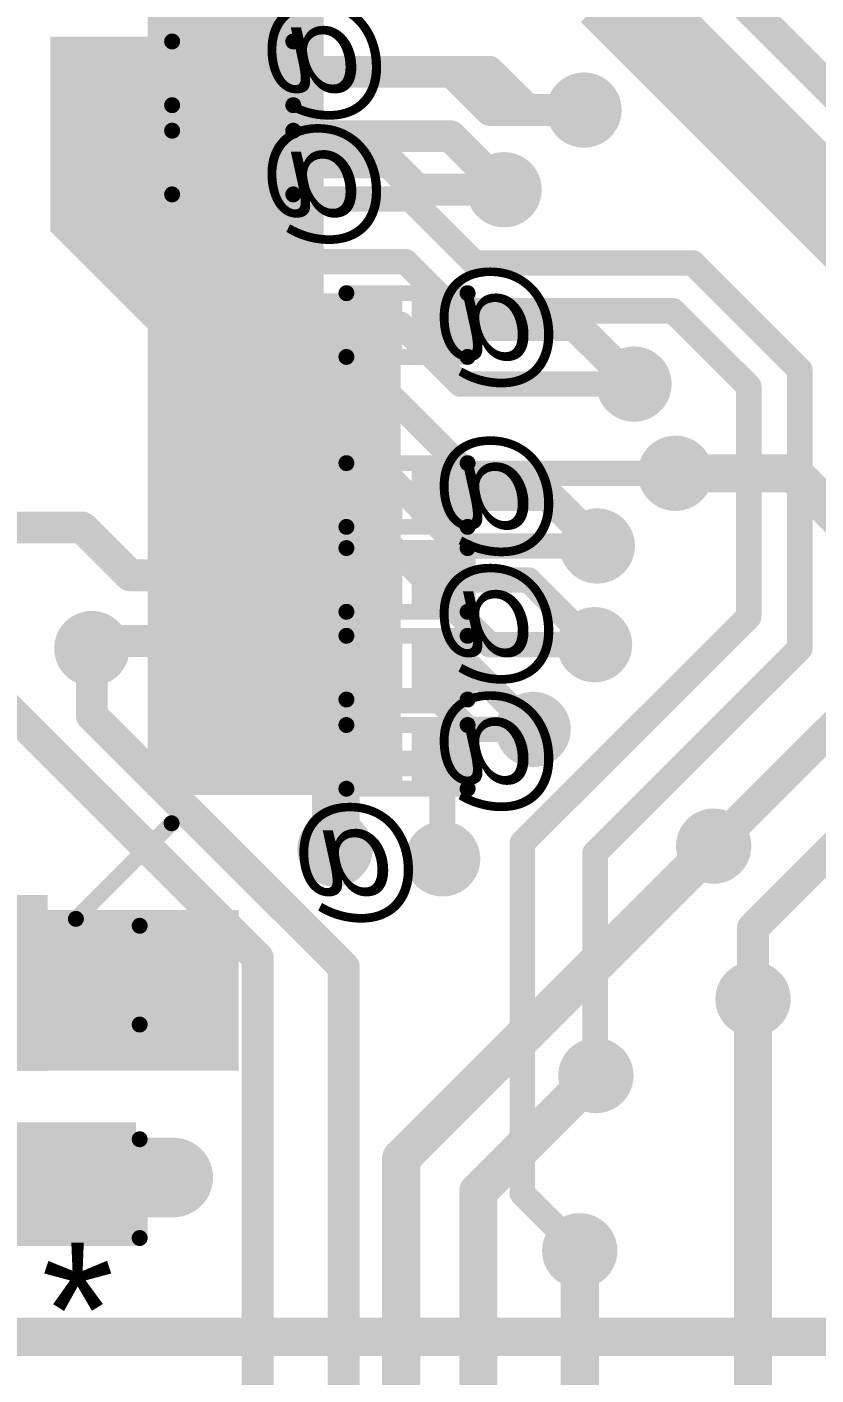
# Model space of a CAD drawing. Header units: millimetres. Extents: x -1.41 to 1.31, y -0.13 to 2.68.
# Drawn here: x 0.2457 to 0.4931, y 0.708 to 1.1311 of the extents above; entities that cross this region are included whole.
import ezdxf

# ---------------------------------------------------------------- set-up
doc = ezdxf.new("R2010")
doc.units = ezdxf.units.MM
doc.header["$MEASUREMENT"] = 0
for name, color, linetype in [('BottomLayer', 5, 'Continuous'), ('BottomOverlay', 54, 'Continuous'), ('BottomPaste', 16, 'Continuous'), ('BottomSolder', 6, 'Continuous'), ('Mechanical2', 216, 'Continuous'), ('TopLayer', 1, 'Continuous'), ('TopOverlay', 2, 'Continuous'), ('TopPaste', 8, 'Continuous'), ('TopSolder', 216, 'Continuous'), ('ViaHoleLayer', 16, 'Continuous')]:
    doc.layers.add(name, color=color, linetype=linetype)
doc.styles.add('Arial', font='', dxfattribs={"height": 0.2})
doc.styles.get('Arial').set_extended_font_data('Arial')

# ---------------------------------------------------------------- blocks, each defined once
blk = doc.blocks.new('LQFP_100_6')
at = {"layer": 'TopLayer'}
for points in [[(0.2815, 0.00591), (0.32874, 0.00591), (0.32874, -0.00591), (0.2815, -0.00591)], [(0.2815, -0.01378), (0.32874, -0.01378), (0.32874, -0.02559), (0.2815, -0.02559)], [(0.2815, -0.03346), (0.32874, -0.03346), (0.32874, -0.04528), (0.2815, -0.04528)], [(0.2815, -0.05315), (0.32874, -0.05315), (0.32874, -0.06496), (0.2815, -0.06496)], [(0.2815, -0.07283), (0.32874, -0.07283), (0.32874, -0.08465), (0.2815, -0.08465)], [(0.2815, -0.09252), (0.32874, -0.09252), (0.32874, -0.10433), (0.2815, -0.10433)], [(0.2815, -0.1122), (0.32874, -0.1122), (0.32874, -0.12402), (0.2815, -0.12402)], [(0.2815, -0.13189), (0.32874, -0.13189), (0.32874, -0.1437), (0.2815, -0.1437)], [(0.2815, -0.15157), (0.32874, -0.15157), (0.32874, -0.16339), (0.2815, -0.16339)], [(0.2815, -0.17126), (0.32874, -0.17126), (0.32874, -0.18307), (0.2815, -0.18307)], [(0.2815, -0.19094), (0.32874, -0.19094), (0.32874, -0.20276), (0.2815, -0.20276)], [(0.2815, -0.21063), (0.32874, -0.21063), (0.32874, -0.22244), (0.2815, -0.22244)], [(0.2815, -0.23031), (0.32874, -0.23031), (0.32874, -0.24213), (0.2815, -0.24213)], [(0.24213, -0.2815), (0.24213, -0.32874), (0.23031, -0.32874), (0.23031, -0.2815)]]:
    blk.add_hatch(color=1, dxfattribs=at).paths.add_polyline_path(points)
at = {"layer": 'TopPaste'}
for points in [[(0.2815, 0.00591), (0.32874, 0.00591), (0.32874, -0.00591), (0.2815, -0.00591)], [(0.2815, -0.01378), (0.32874, -0.01378), (0.32874, -0.02559), (0.2815, -0.02559)], [(0.2815, -0.03346), (0.32874, -0.03346), (0.32874, -0.04528), (0.2815, -0.04528)], [(0.2815, -0.05315), (0.32874, -0.05315), (0.32874, -0.06496), (0.2815, -0.06496)], [(0.2815, -0.07283), (0.32874, -0.07283), (0.32874, -0.08465), (0.2815, -0.08465)], [(0.2815, -0.09252), (0.32874, -0.09252), (0.32874, -0.10433), (0.2815, -0.10433)], [(0.2815, -0.1122), (0.32874, -0.1122), (0.32874, -0.12402), (0.2815, -0.12402)], [(0.2815, -0.13189), (0.32874, -0.13189), (0.32874, -0.1437), (0.2815, -0.1437)], [(0.2815, -0.15157), (0.32874, -0.15157), (0.32874, -0.16339), (0.2815, -0.16339)], [(0.2815, -0.17126), (0.32874, -0.17126), (0.32874, -0.18307), (0.2815, -0.18307)], [(0.2815, -0.19094), (0.32874, -0.19094), (0.32874, -0.20276), (0.2815, -0.20276)], [(0.2815, -0.21063), (0.32874, -0.21063), (0.32874, -0.22244), (0.2815, -0.22244)], [(0.2815, -0.23031), (0.32874, -0.23031), (0.32874, -0.24213), (0.2815, -0.24213)], [(0.24213, -0.2815), (0.24213, -0.32874), (0.23031, -0.32874), (0.23031, -0.2815)]]:
    blk.add_hatch(color=8, dxfattribs=at).paths.add_polyline_path(points)
at = {"layer": 'TopSolder'}
for points in [[(0.2775, 0.00991), (0.33274, 0.00991), (0.33274, -0.00991), (0.2775, -0.00991)], [(0.2775, -0.00978), (0.33274, -0.00978), (0.33274, -0.02959), (0.2775, -0.02959)], [(0.2775, -0.02946), (0.33274, -0.02946), (0.33274, -0.04928), (0.2775, -0.04928)], [(0.2775, -0.04915), (0.33274, -0.04915), (0.33274, -0.06896), (0.2775, -0.06896)], [(0.2775, -0.06883), (0.33274, -0.06883), (0.33274, -0.08865), (0.2775, -0.08865)], [(0.2775, -0.08852), (0.33274, -0.08852), (0.33274, -0.10833), (0.2775, -0.10833)], [(0.2775, -0.1082), (0.33274, -0.1082), (0.33274, -0.12802), (0.2775, -0.12802)], [(0.2775, -0.12789), (0.33274, -0.12789), (0.33274, -0.1477), (0.2775, -0.1477)], [(0.2775, -0.14757), (0.33274, -0.14757), (0.33274, -0.16739), (0.2775, -0.16739)], [(0.2775, -0.16726), (0.33274, -0.16726), (0.33274, -0.18707), (0.2775, -0.18707)], [(0.2775, -0.18694), (0.33274, -0.18694), (0.33274, -0.20676), (0.2775, -0.20676)], [(0.2775, -0.20663), (0.33274, -0.20663), (0.33274, -0.22644), (0.2775, -0.22644)], [(0.2775, -0.22631), (0.33274, -0.22631), (0.33274, -0.24613), (0.2775, -0.24613)], [(0.24613, -0.2775), (0.24613, -0.33274), (0.22631, -0.33274), (0.22631, -0.2775)]]:
    blk.add_hatch(color=216, dxfattribs=at).paths.add_polyline_path(points)
at = {"layer": 'TopOverlay', "const_width": 0.005}
blk.add_lwpolyline([(0.255, -0.285), (0.285, -0.255)], dxfattribs=at)
at = {"layer": 'TopOverlay', "const_width": 0.0025}
for points in [[(0.28375, -0.255, 1), (0.28625, -0.255, 1)], [(0.25375, -0.285, 1), (0.25625, -0.285, 1)]]:
    blk.add_lwpolyline(points, format="xyb", close=True, dxfattribs=at)
blk = doc.blocks.new('R___0201_B_10')
at = {"layer": 'BottomLayer'}
for points in [[(-0.01614, 0.00728), (-0.00551, 0.00728), (-0.00551, -0.00728), (-0.01614, -0.00728)], [(0.00551, 0.00728), (0.01614, 0.00728), (0.01614, -0.00728), (0.00551, -0.00728)]]:
    blk.add_hatch(color=5, dxfattribs=at).paths.add_polyline_path(points)
at = {"layer": 'BottomPaste'}
for points in [[(-0.01614, 0.00728), (-0.00551, 0.00728), (-0.00551, -0.00728), (-0.01614, -0.00728)], [(0.00551, 0.00728), (0.01614, 0.00728), (0.01614, -0.00728), (0.00551, -0.00728)]]:
    blk.add_hatch(color=16, dxfattribs=at).paths.add_polyline_path(points)
at = {"layer": 'BottomSolder'}
for points in [[(-0.02014, 0.01128), (-0.00151, 0.01128), (-0.00151, -0.01128), (-0.02014, -0.01128)], [(0.00151, 0.01128), (0.02014, 0.01128), (0.02014, -0.01128), (0.00151, -0.01128)]]:
    blk.add_hatch(color=6, dxfattribs=at).paths.add_polyline_path(points)
at = {"layer": 'BottomOverlay', "const_width": 0.005}
for points in [[(0.019, 0.01), (-0.019, 0.01)], [(-0.019, 0.01), (-0.019, -0.01)], [(0.019, 0.01), (0.019, -0.01)], [(0.019, -0.01), (-0.019, -0.01)]]:
    blk.add_lwpolyline(points, dxfattribs=at)
at = {"layer": 'BottomOverlay', "const_width": 0.0025}
for points in [[(-0.02025, 0.01, 1), (-0.01775, 0.01, 1)], [(-0.02025, 0.01, 1), (-0.01775, 0.01, 1)], [(0.01775, 0.01, 1), (0.02025, 0.01, 1)], [(0.01775, 0.01, 1), (0.02025, 0.01, 1)], [(-0.02025, -0.01, 1), (-0.01775, -0.01, 1)], [(-0.02025, -0.01, 1), (-0.01775, -0.01, 1)], [(0.01775, -0.01, 1), (0.02025, -0.01, 1)], [(0.01775, -0.01, 1), (0.02025, -0.01, 1)]]:
    blk.add_lwpolyline(points, format="xyb", close=True, dxfattribs=at)
blk = doc.blocks.new('R___0201_B_18')
at = {"layer": 'BottomLayer'}
for points in [[(-0.01614, 0.00728), (-0.00551, 0.00728), (-0.00551, -0.00728), (-0.01614, -0.00728)], [(0.00551, 0.00728), (0.01614, 0.00728), (0.01614, -0.00728), (0.00551, -0.00728)]]:
    blk.add_hatch(color=5, dxfattribs=at).paths.add_polyline_path(points)
at = {"layer": 'BottomPaste'}
for points in [[(-0.01614, 0.00728), (-0.00551, 0.00728), (-0.00551, -0.00728), (-0.01614, -0.00728)], [(0.00551, 0.00728), (0.01614, 0.00728), (0.01614, -0.00728), (0.00551, -0.00728)]]:
    blk.add_hatch(color=16, dxfattribs=at).paths.add_polyline_path(points)
at = {"layer": 'BottomSolder'}
for points in [[(-0.02014, 0.01128), (-0.00151, 0.01128), (-0.00151, -0.01128), (-0.02014, -0.01128)], [(0.00151, 0.01128), (0.02014, 0.01128), (0.02014, -0.01128), (0.00151, -0.01128)]]:
    blk.add_hatch(color=6, dxfattribs=at).paths.add_polyline_path(points)
at = {"layer": 'BottomOverlay', "const_width": 0.005}
for points in [[(0.019, 0.01), (-0.019, 0.01)], [(-0.019, 0.01), (-0.019, -0.01)], [(0.019, 0.01), (0.019, -0.01)], [(0.019, -0.01), (-0.019, -0.01)]]:
    blk.add_lwpolyline(points, dxfattribs=at)
at = {"layer": 'BottomOverlay', "const_width": 0.0025}
for points in [[(-0.02025, 0.01, 1), (-0.01775, 0.01, 1)], [(-0.02025, 0.01, 1), (-0.01775, 0.01, 1)], [(0.01775, 0.01, 1), (0.02025, 0.01, 1)], [(0.01775, 0.01, 1), (0.02025, 0.01, 1)], [(-0.02025, -0.01, 1), (-0.01775, -0.01, 1)], [(-0.02025, -0.01, 1), (-0.01775, -0.01, 1)], [(0.01775, -0.01, 1), (0.02025, -0.01, 1)], [(0.01775, -0.01, 1), (0.02025, -0.01, 1)]]:
    blk.add_lwpolyline(points, format="xyb", close=True, dxfattribs=at)
blk = doc.blocks.new('R___0201_B_20')
at = {"layer": 'BottomLayer'}
for points in [[(-0.01614, 0.00728), (-0.00551, 0.00728), (-0.00551, -0.00728), (-0.01614, -0.00728)], [(0.00551, 0.00728), (0.01614, 0.00728), (0.01614, -0.00728), (0.00551, -0.00728)]]:
    blk.add_hatch(color=5, dxfattribs=at).paths.add_polyline_path(points)
at = {"layer": 'BottomPaste'}
for points in [[(-0.01614, 0.00728), (-0.00551, 0.00728), (-0.00551, -0.00728), (-0.01614, -0.00728)], [(0.00551, 0.00728), (0.01614, 0.00728), (0.01614, -0.00728), (0.00551, -0.00728)]]:
    blk.add_hatch(color=16, dxfattribs=at).paths.add_polyline_path(points)
at = {"layer": 'BottomSolder'}
for points in [[(-0.02014, 0.01128), (-0.00151, 0.01128), (-0.00151, -0.01128), (-0.02014, -0.01128)], [(0.00151, 0.01128), (0.02014, 0.01128), (0.02014, -0.01128), (0.00151, -0.01128)]]:
    blk.add_hatch(color=6, dxfattribs=at).paths.add_polyline_path(points)
at = {"layer": 'BottomOverlay', "const_width": 0.005}
for points in [[(0.019, 0.01), (-0.019, 0.01)], [(-0.019, 0.01), (-0.019, -0.01)], [(0.019, 0.01), (0.019, -0.01)], [(0.019, -0.01), (-0.019, -0.01)]]:
    blk.add_lwpolyline(points, dxfattribs=at)
at = {"layer": 'BottomOverlay', "const_width": 0.0025}
for points in [[(-0.02025, 0.01, 1), (-0.01775, 0.01, 1)], [(-0.02025, 0.01, 1), (-0.01775, 0.01, 1)], [(0.01775, 0.01, 1), (0.02025, 0.01, 1)], [(0.01775, 0.01, 1), (0.02025, 0.01, 1)], [(-0.02025, -0.01, 1), (-0.01775, -0.01, 1)], [(-0.02025, -0.01, 1), (-0.01775, -0.01, 1)], [(0.01775, -0.01, 1), (0.02025, -0.01, 1)], [(0.01775, -0.01, 1), (0.02025, -0.01, 1)]]:
    blk.add_lwpolyline(points, format="xyb", close=True, dxfattribs=at)
blk = doc.blocks.new('R___0201_B_24')
at = {"layer": 'BottomLayer'}
for points in [[(-0.01614, 0.00728), (-0.00551, 0.00728), (-0.00551, -0.00728), (-0.01614, -0.00728)], [(0.00551, 0.00728), (0.01614, 0.00728), (0.01614, -0.00728), (0.00551, -0.00728)]]:
    blk.add_hatch(color=5, dxfattribs=at).paths.add_polyline_path(points)
at = {"layer": 'BottomPaste'}
for points in [[(-0.01614, 0.00728), (-0.00551, 0.00728), (-0.00551, -0.00728), (-0.01614, -0.00728)], [(0.00551, 0.00728), (0.01614, 0.00728), (0.01614, -0.00728), (0.00551, -0.00728)]]:
    blk.add_hatch(color=16, dxfattribs=at).paths.add_polyline_path(points)
at = {"layer": 'BottomSolder'}
for points in [[(-0.02014, 0.01128), (-0.00151, 0.01128), (-0.00151, -0.01128), (-0.02014, -0.01128)], [(0.00151, 0.01128), (0.02014, 0.01128), (0.02014, -0.01128), (0.00151, -0.01128)]]:
    blk.add_hatch(color=6, dxfattribs=at).paths.add_polyline_path(points)
at = {"layer": 'BottomOverlay', "const_width": 0.005}
for points in [[(0.019, 0.01), (-0.019, 0.01)], [(-0.019, 0.01), (-0.019, -0.01)], [(0.019, 0.01), (0.019, -0.01)], [(0.019, -0.01), (-0.019, -0.01)]]:
    blk.add_lwpolyline(points, dxfattribs=at)
at = {"layer": 'BottomOverlay', "const_width": 0.0025}
for points in [[(-0.02025, 0.01, 1), (-0.01775, 0.01, 1)], [(-0.02025, 0.01, 1), (-0.01775, 0.01, 1)], [(0.01775, 0.01, 1), (0.02025, 0.01, 1)], [(0.01775, 0.01, 1), (0.02025, 0.01, 1)], [(-0.02025, -0.01, 1), (-0.01775, -0.01, 1)], [(-0.02025, -0.01, 1), (-0.01775, -0.01, 1)], [(0.01775, -0.01, 1), (0.02025, -0.01, 1)], [(0.01775, -0.01, 1), (0.02025, -0.01, 1)]]:
    blk.add_lwpolyline(points, format="xyb", close=True, dxfattribs=at)
blk = doc.blocks.new('R___0201_B_27')
at = {"layer": 'BottomLayer'}
for points in [[(-0.01614, 0.00728), (-0.00551, 0.00728), (-0.00551, -0.00728), (-0.01614, -0.00728)], [(0.00551, 0.00728), (0.01614, 0.00728), (0.01614, -0.00728), (0.00551, -0.00728)]]:
    blk.add_hatch(color=5, dxfattribs=at).paths.add_polyline_path(points)
at = {"layer": 'BottomPaste'}
for points in [[(-0.01614, 0.00728), (-0.00551, 0.00728), (-0.00551, -0.00728), (-0.01614, -0.00728)], [(0.00551, 0.00728), (0.01614, 0.00728), (0.01614, -0.00728), (0.00551, -0.00728)]]:
    blk.add_hatch(color=16, dxfattribs=at).paths.add_polyline_path(points)
at = {"layer": 'BottomSolder'}
for points in [[(-0.02014, 0.01128), (-0.00151, 0.01128), (-0.00151, -0.01128), (-0.02014, -0.01128)], [(0.00151, 0.01128), (0.02014, 0.01128), (0.02014, -0.01128), (0.00151, -0.01128)]]:
    blk.add_hatch(color=6, dxfattribs=at).paths.add_polyline_path(points)
at = {"layer": 'BottomOverlay', "const_width": 0.005}
for points in [[(0.019, 0.01), (-0.019, 0.01)], [(-0.019, 0.01), (-0.019, -0.01)], [(0.019, 0.01), (0.019, -0.01)], [(0.019, -0.01), (-0.019, -0.01)]]:
    blk.add_lwpolyline(points, dxfattribs=at)
at = {"layer": 'BottomOverlay', "const_width": 0.0025}
for points in [[(-0.02025, 0.01, 1), (-0.01775, 0.01, 1)], [(-0.02025, 0.01, 1), (-0.01775, 0.01, 1)], [(0.01775, 0.01, 1), (0.02025, 0.01, 1)], [(0.01775, 0.01, 1), (0.02025, 0.01, 1)], [(-0.02025, -0.01, 1), (-0.01775, -0.01, 1)], [(-0.02025, -0.01, 1), (-0.01775, -0.01, 1)], [(0.01775, -0.01, 1), (0.02025, -0.01, 1)], [(0.01775, -0.01, 1), (0.02025, -0.01, 1)]]:
    blk.add_lwpolyline(points, format="xyb", close=True, dxfattribs=at)
blk = doc.blocks.new('R___0201_B_29')
at = {"layer": 'BottomLayer'}
for points in [[(-0.01614, 0.00728), (-0.00551, 0.00728), (-0.00551, -0.00728), (-0.01614, -0.00728)], [(0.00551, 0.00728), (0.01614, 0.00728), (0.01614, -0.00728), (0.00551, -0.00728)]]:
    blk.add_hatch(color=5, dxfattribs=at).paths.add_polyline_path(points)
at = {"layer": 'BottomPaste'}
for points in [[(-0.01614, 0.00728), (-0.00551, 0.00728), (-0.00551, -0.00728), (-0.01614, -0.00728)], [(0.00551, 0.00728), (0.01614, 0.00728), (0.01614, -0.00728), (0.00551, -0.00728)]]:
    blk.add_hatch(color=16, dxfattribs=at).paths.add_polyline_path(points)
at = {"layer": 'BottomSolder'}
for points in [[(-0.02014, 0.01128), (-0.00151, 0.01128), (-0.00151, -0.01128), (-0.02014, -0.01128)], [(0.00151, 0.01128), (0.02014, 0.01128), (0.02014, -0.01128), (0.00151, -0.01128)]]:
    blk.add_hatch(color=6, dxfattribs=at).paths.add_polyline_path(points)
at = {"layer": 'BottomOverlay', "const_width": 0.005}
for points in [[(0.019, 0.01), (-0.019, 0.01)], [(-0.019, 0.01), (-0.019, -0.01)], [(0.019, 0.01), (0.019, -0.01)], [(0.019, -0.01), (-0.019, -0.01)]]:
    blk.add_lwpolyline(points, dxfattribs=at)
at = {"layer": 'BottomOverlay', "const_width": 0.0025}
for points in [[(-0.02025, 0.01, 1), (-0.01775, 0.01, 1)], [(-0.02025, 0.01, 1), (-0.01775, 0.01, 1)], [(0.01775, 0.01, 1), (0.02025, 0.01, 1)], [(0.01775, 0.01, 1), (0.02025, 0.01, 1)], [(-0.02025, -0.01, 1), (-0.01775, -0.01, 1)], [(-0.02025, -0.01, 1), (-0.01775, -0.01, 1)], [(0.01775, -0.01, 1), (0.02025, -0.01, 1)], [(0.01775, -0.01, 1), (0.02025, -0.01, 1)]]:
    blk.add_lwpolyline(points, format="xyb", close=True, dxfattribs=at)
blk = doc.blocks.new('R___0201_B_43')
at = {"layer": 'BottomLayer'}
for points in [[(-0.01614, 0.00728), (-0.00551, 0.00728), (-0.00551, -0.00728), (-0.01614, -0.00728)], [(0.00551, 0.00728), (0.01614, 0.00728), (0.01614, -0.00728), (0.00551, -0.00728)]]:
    blk.add_hatch(color=5, dxfattribs=at).paths.add_polyline_path(points)
at = {"layer": 'BottomPaste'}
for points in [[(-0.01614, 0.00728), (-0.00551, 0.00728), (-0.00551, -0.00728), (-0.01614, -0.00728)], [(0.00551, 0.00728), (0.01614, 0.00728), (0.01614, -0.00728), (0.00551, -0.00728)]]:
    blk.add_hatch(color=16, dxfattribs=at).paths.add_polyline_path(points)
at = {"layer": 'BottomSolder'}
for points in [[(-0.02014, 0.01128), (-0.00151, 0.01128), (-0.00151, -0.01128), (-0.02014, -0.01128)], [(0.00151, 0.01128), (0.02014, 0.01128), (0.02014, -0.01128), (0.00151, -0.01128)]]:
    blk.add_hatch(color=6, dxfattribs=at).paths.add_polyline_path(points)
at = {"layer": 'BottomOverlay', "const_width": 0.005}
for points in [[(0.019, 0.01), (-0.019, 0.01)], [(-0.019, 0.01), (-0.019, -0.01)], [(0.019, 0.01), (0.019, -0.01)], [(0.019, -0.01), (-0.019, -0.01)]]:
    blk.add_lwpolyline(points, dxfattribs=at)
at = {"layer": 'BottomOverlay', "const_width": 0.0025}
for points in [[(-0.02025, 0.01, 1), (-0.01775, 0.01, 1)], [(-0.02025, 0.01, 1), (-0.01775, 0.01, 1)], [(0.01775, 0.01, 1), (0.02025, 0.01, 1)], [(0.01775, 0.01, 1), (0.02025, 0.01, 1)], [(-0.02025, -0.01, 1), (-0.01775, -0.01, 1)], [(-0.02025, -0.01, 1), (-0.01775, -0.01, 1)], [(0.01775, -0.01, 1), (0.02025, -0.01, 1)], [(0.01775, -0.01, 1), (0.02025, -0.01, 1)]]:
    blk.add_lwpolyline(points, format="xyb", close=True, dxfattribs=at)
blk = doc.blocks.new('C__0603_B_100')
at = {"layer": 'BottomLayer'}
for points in [[(-0.045, -0.0175), (-0.045, 0.0175), (-0.015, 0.0175), (-0.015, -0.0175)], [(0.015, -0.0175), (0.015, 0.0175), (0.045, 0.0175), (0.045, -0.0175)]]:
    blk.add_hatch(color=5, dxfattribs=at).paths.add_polyline_path(points)
at = {"layer": 'BottomPaste'}
for points in [[(-0.045, -0.0175), (-0.045, 0.0175), (-0.015, 0.0175), (-0.015, -0.0175)], [(0.015, -0.0175), (0.015, 0.0175), (0.045, 0.0175), (0.045, -0.0175)]]:
    blk.add_hatch(color=16, dxfattribs=at).paths.add_polyline_path(points)
at = {"layer": 'BottomSolder'}
for points in [[(-0.04736, -0.01986), (-0.04736, 0.01986), (-0.01264, 0.01986), (-0.01264, -0.01986)], [(0.01264, -0.01986), (0.01264, 0.01986), (0.04736, 0.01986), (0.04736, -0.01986)]]:
    blk.add_hatch(color=6, dxfattribs=at).paths.add_polyline_path(points)
at = {"layer": 'BottomOverlay', "const_width": 0.005}
for points in [[(-0.049, -0.021), (-0.049, 0.021)], [(-0.018, 0.021), (-0.049, 0.021)], [(0.049, 0.021), (0.018, 0.021)], [(0.049, -0.021), (0.049, 0.021)], [(-0.018, -0.021), (-0.049, -0.021)], [(0.049, -0.021), (0.018, -0.021)]]:
    blk.add_lwpolyline(points, dxfattribs=at)
at = {"layer": 'BottomOverlay', "const_width": 0.0025}
for points in [[(-0.05025, 0.021, 1), (-0.04775, 0.021, 1)], [(-0.05025, 0.021, 1), (-0.04775, 0.021, 1)], [(-0.01925, 0.021, 1), (-0.01675, 0.021, 1)], [(0.01675, 0.021, 1), (0.01925, 0.021, 1)], [(0.04775, 0.021, 1), (0.05025, 0.021, 1)], [(0.04775, 0.021, 1), (0.05025, 0.021, 1)], [(-0.05025, -0.021, 1), (-0.04775, -0.021, 1)], [(-0.05025, -0.021, 1), (-0.04775, -0.021, 1)], [(-0.01925, -0.021, 1), (-0.01675, -0.021, 1)], [(0.01675, -0.021, 1), (0.01925, -0.021, 1)], [(0.04775, -0.021, 1), (0.05025, -0.021, 1)], [(0.04775, -0.021, 1), (0.05025, -0.021, 1)]]:
    blk.add_lwpolyline(points, format="xyb", close=True, dxfattribs=at)

msp = doc.modelspace()

# ---------------------------------------------------------------- hatches: boundary and pattern name
at = {"layer": 'BottomLayer'}
for points in [[(0.253, 1.067), (0.30817, 1.067), (0.30817, 1.128), (0.253, 1.128)], [(0.35738, 1.02474), (0.28406, 1.09806), (0.253, 1.067), (0.32632, 0.99368)], [(0.319, 0.891), (0.36283, 0.891), (0.36283, 1.04753), (0.319, 1.04753)]]:
    msp.add_hatch(color=5, dxfattribs=at).paths.add_polyline_path(points)
h = msp.add_hatch(color=5, dxfattribs=at)
edge = h.paths.add_edge_path()
edge.add_arc((0.267, 1.11), 0.01181, 0, 360)
h = msp.add_hatch(color=5, dxfattribs=at)
edge = h.paths.add_edge_path()
edge.add_arc((0.42033, 1.105), 0.01181, 0, 360)
h = msp.add_hatch(color=5, dxfattribs=at)
edge = h.paths.add_edge_path()
edge.add_arc((0.39527, 1.07999), 0.01181, 0, 360)
h = msp.add_hatch(color=5, dxfattribs=at)
edge = h.paths.add_edge_path()
edge.add_arc((0.267, 1.079), 0.01181, 0, 360)
h = msp.add_hatch(color=5, dxfattribs=at)
edge = h.paths.add_edge_path()
edge.add_arc((0.43601, 1.019), 0.01181, 0, 360)
h = msp.add_hatch(color=5, dxfattribs=at)
edge = h.paths.add_edge_path()
edge.add_arc((0.449, 0.991), 0.01181, 0, 360)
h = msp.add_hatch(color=5, dxfattribs=at)
edge = h.paths.add_edge_path()
edge.add_arc((0.42449, 0.96819), 0.01181, 0, 360)
h = msp.add_hatch(color=5, dxfattribs=at)
edge = h.paths.add_edge_path()
edge.add_arc((0.266, 0.936), 0.01181, 0, 360)
h = msp.add_hatch(color=5, dxfattribs=at)
edge = h.paths.add_edge_path()
edge.add_arc((0.42364, 0.93721), 0.01181, 0, 360)
h = msp.add_hatch(color=5, dxfattribs=at)
edge = h.paths.add_edge_path()
edge.add_arc((0.40437, 0.91063), 0.01181, 0, 360)
h = msp.add_hatch(color=5, dxfattribs=at)
edge = h.paths.add_edge_path()
edge.add_arc((0.34226, 0.87306), 0.01181, 0, 360)
h = msp.add_hatch(color=5, dxfattribs=at)
edge = h.paths.add_edge_path()
edge.add_arc((0.461, 0.874), 0.01181, 0, 360)
h = msp.add_hatch(color=5, dxfattribs=at)
edge = h.paths.add_edge_path()
edge.add_arc((0.376, 0.87), 0.01181, 0, 360)
h = msp.add_hatch(color=5, dxfattribs=at)
edge = h.paths.add_edge_path()
edge.add_arc((0.29219, 0.83), 0.01181, 0, 360)
h = msp.add_hatch(color=5, dxfattribs=at)
edge = h.paths.add_edge_path()
edge.add_arc((0.47334, 0.826), 0.01181, 0, 360)
h = msp.add_hatch(color=5, dxfattribs=at)
edge = h.paths.add_edge_path()
edge.add_arc((0.42406, 0.80197), 0.01181, 0, 360)
h = msp.add_hatch(color=5, dxfattribs=at)
edge = h.paths.add_edge_path()
edge.add_arc((0.2915, 0.77), 0.01181, 0, 360)
h = msp.add_hatch(color=5, dxfattribs=at)
edge = h.paths.add_edge_path()
edge.add_arc((0.419, 0.747), 0.01181, 0, 360)
at = {"layer": 'TopLayer'}
h = msp.add_hatch(color=1, dxfattribs=at)
edge = h.paths.add_edge_path()
edge.add_arc((0.267, 1.11), 0.01181, 0, 360)
h = msp.add_hatch(color=1, dxfattribs=at)
edge = h.paths.add_edge_path()
edge.add_arc((0.42033, 1.105), 0.01181, 0, 360)
h = msp.add_hatch(color=1, dxfattribs=at)
edge = h.paths.add_edge_path()
edge.add_arc((0.39527, 1.07999), 0.01181, 0, 360)
h = msp.add_hatch(color=1, dxfattribs=at)
edge = h.paths.add_edge_path()
edge.add_arc((0.267, 1.079), 0.01181, 0, 360)
h = msp.add_hatch(color=1, dxfattribs=at)
edge = h.paths.add_edge_path()
edge.add_arc((0.43601, 1.019), 0.01181, 0, 360)
h = msp.add_hatch(color=1, dxfattribs=at)
edge = h.paths.add_edge_path()
edge.add_arc((0.449, 0.991), 0.01181, 0, 360)
h = msp.add_hatch(color=1, dxfattribs=at)
edge = h.paths.add_edge_path()
edge.add_arc((0.42449, 0.96819), 0.01181, 0, 360)
h = msp.add_hatch(color=1, dxfattribs=at)
edge = h.paths.add_edge_path()
edge.add_arc((0.266, 0.936), 0.01181, 0, 360)
h = msp.add_hatch(color=1, dxfattribs=at)
edge = h.paths.add_edge_path()
edge.add_arc((0.42364, 0.93721), 0.01181, 0, 360)
h = msp.add_hatch(color=1, dxfattribs=at)
edge = h.paths.add_edge_path()
edge.add_arc((0.40437, 0.91063), 0.01181, 0, 360)
h = msp.add_hatch(color=1, dxfattribs=at)
edge = h.paths.add_edge_path()
edge.add_arc((0.34226, 0.87306), 0.01181, 0, 360)
h = msp.add_hatch(color=1, dxfattribs=at)
edge = h.paths.add_edge_path()
edge.add_arc((0.461, 0.874), 0.01181, 0, 360)
h = msp.add_hatch(color=1, dxfattribs=at)
edge = h.paths.add_edge_path()
edge.add_arc((0.376, 0.87), 0.01181, 0, 360)
msp.add_hatch(color=1, dxfattribs=at).paths.add_polyline_path([(0.312, 0.80353), (0.312, 0.85392), (0.23622, 0.85392), (0.23622, 0.80353)])
h = msp.add_hatch(color=1, dxfattribs=at)
edge = h.paths.add_edge_path()
edge.add_arc((0.29219, 0.83), 0.01181, 0, 360)
h = msp.add_hatch(color=1, dxfattribs=at)
edge = h.paths.add_edge_path()
edge.add_arc((0.47334, 0.826), 0.01181, 0, 360)
h = msp.add_hatch(color=1, dxfattribs=at)
edge = h.paths.add_edge_path()
edge.add_arc((0.42406, 0.80197), 0.01181, 0, 360)
h = msp.add_hatch(color=1, dxfattribs=at)
edge = h.paths.add_edge_path()
edge.add_arc((0.2915, 0.77), 0.01181, 0, 360)
h = msp.add_hatch(color=1, dxfattribs=at)
edge = h.paths.add_edge_path()
edge.add_arc((0.419, 0.747), 0.01181, 0, 360)
at = {"layer": 'ViaHoleLayer'}
h = msp.add_hatch(color=16, dxfattribs=at)
edge = h.paths.add_edge_path()
edge.add_arc((0.267, 1.11), 0.00591, 0, 360)
h = msp.add_hatch(color=16, dxfattribs=at)
edge = h.paths.add_edge_path()
edge.add_arc((0.42033, 1.105), 0.00591, 0, 360)
h = msp.add_hatch(color=16, dxfattribs=at)
edge = h.paths.add_edge_path()
edge.add_arc((0.267, 1.079), 0.00591, 0, 360)
h = msp.add_hatch(color=16, dxfattribs=at)
edge = h.paths.add_edge_path()
edge.add_arc((0.39527, 1.07999), 0.00591, 0, 360)
h = msp.add_hatch(color=16, dxfattribs=at)
edge = h.paths.add_edge_path()
edge.add_arc((0.43601, 1.019), 0.00591, 0, 360)
h = msp.add_hatch(color=16, dxfattribs=at)
edge = h.paths.add_edge_path()
edge.add_arc((0.449, 0.991), 0.00591, 0, 360)
h = msp.add_hatch(color=16, dxfattribs=at)
edge = h.paths.add_edge_path()
edge.add_arc((0.42449, 0.96819), 0.00591, 0, 360)
h = msp.add_hatch(color=16, dxfattribs=at)
edge = h.paths.add_edge_path()
edge.add_arc((0.266, 0.936), 0.00591, 0, 360)
h = msp.add_hatch(color=16, dxfattribs=at)
edge = h.paths.add_edge_path()
edge.add_arc((0.42364, 0.93721), 0.00591, 0, 360)
h = msp.add_hatch(color=16, dxfattribs=at)
edge = h.paths.add_edge_path()
edge.add_arc((0.40437, 0.91063), 0.00591, 0, 360)
h = msp.add_hatch(color=16, dxfattribs=at)
edge = h.paths.add_edge_path()
edge.add_arc((0.34226, 0.87306), 0.00591, 0, 360)
h = msp.add_hatch(color=16, dxfattribs=at)
edge = h.paths.add_edge_path()
edge.add_arc((0.376, 0.87), 0.00591, 0, 360)
h = msp.add_hatch(color=16, dxfattribs=at)
edge = h.paths.add_edge_path()
edge.add_arc((0.461, 0.874), 0.00591, 0, 360)
h = msp.add_hatch(color=16, dxfattribs=at)
edge = h.paths.add_edge_path()
edge.add_arc((0.29219, 0.83), 0.00591, 0, 360)
h = msp.add_hatch(color=16, dxfattribs=at)
edge = h.paths.add_edge_path()
edge.add_arc((0.47334, 0.826), 0.00591, 0, 360)
h = msp.add_hatch(color=16, dxfattribs=at)
edge = h.paths.add_edge_path()
edge.add_arc((0.42406, 0.80197), 0.00591, 0, 360)
h = msp.add_hatch(color=16, dxfattribs=at)
edge = h.paths.add_edge_path()
edge.add_arc((0.2915, 0.77), 0.00591, 0, 360)
h = msp.add_hatch(color=16, dxfattribs=at)
edge = h.paths.add_edge_path()
edge.add_arc((0.419, 0.747), 0.00591, 0, 360)

# ---------------------------------------------------------------- linework, layer by layer
at = {"layer": 'BottomLayer'}
for points, const_width in [([(0.412, 1.16), (0.55881, 1.01319)], 0.02), ([(0.32231, 1.117), (0.379, 1.117)], 0.01), ([(0.379, 1.117), (0.391, 1.105)], 0.01), ([(0.321, 1.11653), (0.32184, 1.11653)], 0.008), ([(0.32184, 1.11653), (0.32231, 1.117)], 0.008), ([(0.391, 1.105), (0.42033, 1.105)], 0.01), ([(0.268, 1.102), (0.27, 1.102)], 0.008), ([(0.28059, 1.0955), (0.29417, 1.08191)], 0.025), ([(0.29417, 1.06283), (0.29417, 1.08191)], 0.025), ([(0.29935, 1.08853), (0.30003, 1.08784)], 0.012), ([(0.30003, 1.08276), (0.30003, 1.08784)], 0.012), ([(0.321, 1.08853), (0.35947, 1.08853)], 0.01), ([(0.35947, 1.08853), (0.36801, 1.07999)], 0.01), ([(0.30003, 1.08276), (0.30217, 1.08062)], 0.012), ([(0.30217, 1.07083), (0.30217, 1.08062)], 0.012), ([(0.36801, 1.07999), (0.39527, 1.07999)], 0.01), ([(0.33147, 1.04153), (0.341, 1.04153)], 0.012), ([(0.341, 1.04153), (0.34274, 1.03979)], 0.012), ([(0.34274, 1.01159), (0.34274, 1.03979)], 0.012), ([(0.345, 1.03753), (0.354, 1.03753)], 0.012), ([(0.37565, 1.03753), (0.41748, 1.03753)], 0.01), ([(0.41748, 1.03753), (0.43601, 1.019)], 0.01), ([(0.34541, 0.96926), (0.34541, 1.01159)], 0.025), ([(0.34274, 0.99037), (0.34891, 0.98419)], 0.012), ([(0.449, 0.991), (0.486, 0.991)], 0.012), ([(0.486, 0.991), (0.531, 0.946)], 0.012), ([(0.37565, 0.98419), (0.40892, 0.98419)], 0.01), ([(0.40892, 0.98419), (0.42449, 0.96862)], 0.01), ([(0.34226, 0.96261), (0.34891, 0.96926)], 0.012), ([(0.35441, 0.95753), (0.35441, 0.96926)], 0.012), ([(0.42449, 0.96819), (0.42449, 0.96862)], 0.01), ([(0.37565, 0.95753), (0.40289, 0.95753)], 0.008), ([(0.40289, 0.95753), (0.42321, 0.93721)], 0.008), ([(0.266, 0.915), (0.266, 0.936)], 0.01), ([(0.42321, 0.93721), (0.42364, 0.93721)], 0.008), ([(0.34351, 0.91909), (0.35441, 0.93)], 0.012), ([(0.37565, 0.93), (0.385, 0.93)], 0.008), ([(0.37565, 0.9292), (0.37565, 0.93)], 0.008), ([(0.37565, 0.9292), (0.37697, 0.92789)], 0.008), ([(0.385, 0.93), (0.40437, 0.91063)], 0.008), ([(0.233, 0.92396), (0.318, 0.83896)], 0.01), ([(0.34251, 0.8733), (0.34251, 0.91685)], 0.015), ([(0.34226, 0.91909), (0.34351, 0.91785)], 0.012), ([(0.266, 0.915), (0.345, 0.836)], 0.01), ([(0.37565, 0.902), (0.37583, 0.90183)], 0.008), ([(0.37583, 0.87017), (0.37583, 0.90183)], 0.008), ([(0.34226, 0.87306), (0.34351, 0.8743)], 0.012), ([(0.363, 0.776), (0.461, 0.874)], 0.012), ([(0.37583, 0.87017), (0.376, 0.87)], 0.008), ([(0.26, 0.83), (0.29219, 0.83)], 0.025), ([(0.318, 0.55833), (0.318, 0.83896)], 0.01), ([(0.345, 0.565), (0.345, 0.836)], 0.01), ([(0.47334, 0.649), (0.47334, 0.826)], 0.012), ([(0.38719, 0.76559), (0.42357, 0.80197)], 0.012), ([(0.42357, 0.80197), (0.42406, 0.80197)], 0.012), ([(0.259, 0.77), (0.2915, 0.77)], 0.025), ([(0.363, 0.642), (0.363, 0.776)], 0.012), ([(0.38719, 0.67593), (0.38719, 0.76559)], 0.012), ([(0.419, 0.515), (0.419, 0.747)], 0.012)]:
    msp.add_lwpolyline(points, dxfattribs=dict(at, const_width=const_width))
for points, const_width in [([(0.31981, 1.117, 1), (0.32481, 1.117, 1)], 0.005), ([(0.3765, 1.117, 1), (0.3815, 1.117, 1)], 0.005), ([(0.3765, 1.117, 1), (0.3815, 1.117, 1)], 0.005), ([(0.319, 1.11653, 1), (0.323, 1.11653, 1)], 0.004), ([(0.31984, 1.11653, 1), (0.32384, 1.11653, 1)], 0.004), ([(0.31984, 1.11653, 1), (0.32384, 1.11653, 1)], 0.004), ([(0.32031, 1.117, 1), (0.32431, 1.117, 1)], 0.004), ([(0.3885, 1.105, 1), (0.3935, 1.105, 1)], 0.005), ([(0.3885, 1.105, 1), (0.3935, 1.105, 1)], 0.005), ([(0.41783, 1.105, 1), (0.42283, 1.105, 1)], 0.005), ([(0.266, 1.102, 1), (0.27, 1.102, 1)], 0.004), ([(0.268, 1.102, 1), (0.272, 1.102, 1)], 0.004), ([(0.27434, 1.0955, 1), (0.28684, 1.0955, 1)], 0.0125), ([(0.28792, 1.08191, 1), (0.30042, 1.08191, 1)], 0.0125), ([(0.28792, 1.08191, 1), (0.30042, 1.08191, 1)], 0.0125), ([(0.29635, 1.08853, 1), (0.30235, 1.08853, 1)], 0.006), ([(0.29703, 1.08784, 1), (0.30303, 1.08784, 1)], 0.006), ([(0.29703, 1.08784, 1), (0.30303, 1.08784, 1)], 0.006), ([(0.3185, 1.08853, 1), (0.3235, 1.08853, 1)], 0.005), ([(0.35697, 1.08853, 1), (0.36197, 1.08853, 1)], 0.005), ([(0.35697, 1.08853, 1), (0.36197, 1.08853, 1)], 0.005), ([(0.29703, 1.08276, 1), (0.30303, 1.08276, 1)], 0.006), ([(0.29703, 1.08276, 1), (0.30303, 1.08276, 1)], 0.006), ([(0.29917, 1.08062, 1), (0.30517, 1.08062, 1)], 0.006), ([(0.29917, 1.08062, 1), (0.30517, 1.08062, 1)], 0.006), ([(0.36551, 1.07999, 1), (0.37051, 1.07999, 1)], 0.005), ([(0.36551, 1.07999, 1), (0.37051, 1.07999, 1)], 0.005), ([(0.39277, 1.07999, 1), (0.39777, 1.07999, 1)], 0.005), ([(0.28792, 1.06283, 1), (0.30042, 1.06283, 1)], 0.0125), ([(0.29917, 1.07083, 1), (0.30517, 1.07083, 1)], 0.006), ([(0.32847, 1.04153, 1), (0.33447, 1.04153, 1)], 0.006), ([(0.338, 1.04153, 1), (0.344, 1.04153, 1)], 0.006), ([(0.338, 1.04153, 1), (0.344, 1.04153, 1)], 0.006), ([(0.33974, 1.03979, 1), (0.34574, 1.03979, 1)], 0.006), ([(0.33974, 1.03979, 1), (0.34574, 1.03979, 1)], 0.006), ([(0.342, 1.03753, 1), (0.348, 1.03753, 1)], 0.006), ([(0.351, 1.03753, 1), (0.357, 1.03753, 1)], 0.006), ([(0.37315, 1.03753, 1), (0.37815, 1.03753, 1)], 0.005), ([(0.41498, 1.03753, 1), (0.41998, 1.03753, 1)], 0.005), ([(0.41498, 1.03753, 1), (0.41998, 1.03753, 1)], 0.005), ([(0.33916, 1.01159, 1), (0.35166, 1.01159, 1)], 0.0125), ([(0.43351, 1.019, 1), (0.43851, 1.019, 1)], 0.005), ([(0.33974, 1.01159, 1), (0.34574, 1.01159, 1)], 0.006), ([(0.33974, 0.99037, 1), (0.34574, 0.99037, 1)], 0.006), ([(0.446, 0.991, 1), (0.452, 0.991, 1)], 0.006), ([(0.483, 0.991, 1), (0.489, 0.991, 1)], 0.006), ([(0.483, 0.991, 1), (0.489, 0.991, 1)], 0.006), ([(0.34591, 0.98419, 1), (0.35191, 0.98419, 1)], 0.006), ([(0.37315, 0.98419, 1), (0.37815, 0.98419, 1)], 0.005), ([(0.40642, 0.98419, 1), (0.41142, 0.98419, 1)], 0.005), ([(0.40642, 0.98419, 1), (0.41142, 0.98419, 1)], 0.005), ([(0.33916, 0.96926, 1), (0.35166, 0.96926, 1)], 0.0125), ([(0.34591, 0.96926, 1), (0.35191, 0.96926, 1)], 0.006), ([(0.35141, 0.96926, 1), (0.35741, 0.96926, 1)], 0.006), ([(0.42199, 0.96862, 1), (0.42699, 0.96862, 1)], 0.005), ([(0.42199, 0.96862, 1), (0.42699, 0.96862, 1)], 0.005), ([(0.42199, 0.96819, 1), (0.42699, 0.96819, 1)], 0.005), ([(0.33926, 0.96261, 1), (0.34526, 0.96261, 1)], 0.006), ([(0.35141, 0.95753, 1), (0.35741, 0.95753, 1)], 0.006), ([(0.37365, 0.95753, 1), (0.37765, 0.95753, 1)], 0.004), ([(0.40089, 0.95753, 1), (0.40489, 0.95753, 1)], 0.004), ([(0.40089, 0.95753, 1), (0.40489, 0.95753, 1)], 0.004), ([(0.2635, 0.936, 1), (0.2685, 0.936, 1)], 0.005), ([(0.42121, 0.93721, 1), (0.42521, 0.93721, 1)], 0.004), ([(0.42121, 0.93721, 1), (0.42521, 0.93721, 1)], 0.004), ([(0.42164, 0.93721, 1), (0.42564, 0.93721, 1)], 0.004), ([(0.35141, 0.93, 1), (0.35741, 0.93, 1)], 0.006), ([(0.37365, 0.93, 1), (0.37765, 0.93, 1)], 0.004), ([(0.37365, 0.93, 1), (0.37765, 0.93, 1)], 0.004), ([(0.37365, 0.9292, 1), (0.37765, 0.9292, 1)], 0.004), ([(0.37365, 0.9292, 1), (0.37765, 0.9292, 1)], 0.004), ([(0.37497, 0.92789, 1), (0.37897, 0.92789, 1)], 0.004), ([(0.383, 0.93, 1), (0.387, 0.93, 1)], 0.004), ([(0.383, 0.93, 1), (0.387, 0.93, 1)], 0.004), ([(0.33876, 0.91685, 1), (0.34626, 0.91685, 1)], 0.0075), ([(0.33926, 0.91909, 1), (0.34526, 0.91909, 1)], 0.006), ([(0.34051, 0.91909, 1), (0.34651, 0.91909, 1)], 0.006), ([(0.34051, 0.91785, 1), (0.34651, 0.91785, 1)], 0.006), ([(0.2635, 0.915, 1), (0.2685, 0.915, 1)], 0.005), ([(0.2635, 0.915, 1), (0.2685, 0.915, 1)], 0.005), ([(0.40237, 0.91063, 1), (0.40637, 0.91063, 1)], 0.004), ([(0.37365, 0.902, 1), (0.37765, 0.902, 1)], 0.004), ([(0.37383, 0.90183, 1), (0.37783, 0.90183, 1)], 0.004), ([(0.37383, 0.90183, 1), (0.37783, 0.90183, 1)], 0.004), ([(0.33876, 0.8733, 1), (0.34626, 0.8733, 1)], 0.0075), ([(0.34051, 0.8743, 1), (0.34651, 0.8743, 1)], 0.006), ([(0.33926, 0.87306, 1), (0.34526, 0.87306, 1)], 0.006), ([(0.458, 0.874, 1), (0.464, 0.874, 1)], 0.006), ([(0.37383, 0.87017, 1), (0.37783, 0.87017, 1)], 0.004), ([(0.37383, 0.87017, 1), (0.37783, 0.87017, 1)], 0.004), ([(0.374, 0.87, 1), (0.378, 0.87, 1)], 0.004), ([(0.25375, 0.83, 1), (0.26625, 0.83, 1)], 0.0125), ([(0.28594, 0.83, 1), (0.29844, 0.83, 1)], 0.0125), ([(0.3155, 0.83896, 1), (0.3205, 0.83896, 1)], 0.005), ([(0.3155, 0.83896, 1), (0.3205, 0.83896, 1)], 0.005), ([(0.3425, 0.836, 1), (0.3475, 0.836, 1)], 0.005), ([(0.3425, 0.836, 1), (0.3475, 0.836, 1)], 0.005), ([(0.47034, 0.826, 1), (0.47634, 0.826, 1)], 0.006), ([(0.42057, 0.80197, 1), (0.42657, 0.80197, 1)], 0.006), ([(0.42057, 0.80197, 1), (0.42657, 0.80197, 1)], 0.006), ([(0.42106, 0.80197, 1), (0.42706, 0.80197, 1)], 0.006), ([(0.25275, 0.77, 1), (0.26525, 0.77, 1)], 0.0125), ([(0.28525, 0.77, 1), (0.29775, 0.77, 1)], 0.0125), ([(0.36, 0.776, 1), (0.366, 0.776, 1)], 0.006), ([(0.36, 0.776, 1), (0.366, 0.776, 1)], 0.006), ([(0.38419, 0.76559, 1), (0.39019, 0.76559, 1)], 0.006), ([(0.38419, 0.76559, 1), (0.39019, 0.76559, 1)], 0.006), ([(0.416, 0.747, 1), (0.422, 0.747, 1)], 0.006)]:
    msp.add_lwpolyline(points, format="xyb", close=True, dxfattribs=dict(at, const_width=const_width))
at = {"layer": 'Mechanical2', "const_width": 0.015}
msp.add_lwpolyline([(1.30453, 0.77794, -5.376897), (1.30384, 1.78291)], format="xyb", dxfattribs=at)
at = {"layer": 'TopLayer'}
for points, const_width in [([(0.43347, 1.17553), (0.54, 1.069)], 0.01), ([(0.42816, 1.15584), (0.522, 1.062)], 0.01), ([(0.42284, 1.13616), (0.505, 1.054)], 0.01), ([(0.31165, 1.117), (0.39052, 1.117)], 0.01), ([(0.39052, 1.117), (0.40252, 1.105)], 0.01), ([(0.31112, 1.11647), (0.31165, 1.117)], 0.008), ([(0.40252, 1.105), (0.42033, 1.105)], 0.01), ([(0.31112, 1.09679), (0.37847, 1.09679)], 0.01), ([(0.37847, 1.09679), (0.39527, 1.07999)], 0.01), ([(0.39527, 1.07999), (0.39527, 1.07999)], 0.008), ([(0.31112, 1.0771), (0.3659, 1.0771)], 0.008), ([(0.3659, 1.0771), (0.386, 1.057)], 0.008), ([(0.31112, 1.05742), (0.36437, 1.05742)], 0.008), ([(0.36437, 1.05742), (0.37979, 1.042)], 0.008), ([(0.386, 1.057), (0.45447, 1.057)], 0.008), ([(0.45447, 1.057), (0.488, 1.02347)], 0.008), ([(0.37979, 1.042), (0.44826, 1.042)], 0.008), ([(0.44826, 1.042), (0.472, 1.01826)], 0.008), ([(0.31112, 1.03773), (0.36284, 1.03773)], 0.008), ([(0.36284, 1.03773), (0.38157, 1.019)], 0.008), ([(0.488, 0.936), (0.488, 1.02347)], 0.008), ([(0.31112, 1.01805), (0.35695, 1.01805)], 0.008), ([(0.35695, 1.01805), (0.384, 0.991)], 0.008), ([(0.38157, 1.019), (0.43601, 1.019)], 0.008), ([(0.472, 0.946), (0.472, 1.01826)], 0.008), ([(0.31112, 0.99836), (0.35085, 0.99836)], 0.008), ([(0.35085, 0.99836), (0.38102, 0.96819)], 0.008), ([(0.384, 0.991), (0.449, 0.991)], 0.008), ([(0.31112, 0.97868), (0.34932, 0.97868)], 0.008), ([(0.34932, 0.97868), (0.39079, 0.93721)], 0.008), ([(0.233, 0.974), (0.263, 0.974)], 0.01), ([(0.263, 0.974), (0.27801, 0.95899)], 0.01), ([(0.38102, 0.96819), (0.42449, 0.96819)], 0.008), ([(0.27801, 0.95899), (0.31112, 0.95899)], 0.01), ([(0.401, 0.875), (0.472, 0.946)], 0.008), ([(0.31021, 0.9384), (0.31112, 0.93931)], 0.01), ([(0.266, 0.936), (0.2684, 0.9384)], 0.01), ([(0.2684, 0.9384), (0.31021, 0.9384)], 0.01), ([(0.39079, 0.93721), (0.42364, 0.93721)], 0.008), ([(0.42381, 0.87181), (0.488, 0.936)], 0.008), ([(0.31112, 0.91962), (0.37515, 0.91962)], 0.008), ([(0.37515, 0.91962), (0.38414, 0.91063)], 0.008), ([(0.461, 0.874), (0.505, 0.918)], 0.01), ([(0.38414, 0.91063), (0.40437, 0.91063)], 0.008), ([(0.31112, 0.89994), (0.36789, 0.89994)], 0.008), ([(0.36789, 0.89994), (0.376, 0.89183)], 0.008), ([(0.47334, 0.84834), (0.522, 0.897)], 0.01), ([(0.376, 0.87), (0.376, 0.89183)], 0.008), ([(0.401, 0.765), (0.401, 0.875)], 0.008), ([(0.42381, 0.80221), (0.42381, 0.87181)], 0.008), ([(0.47334, 0.826), (0.47334, 0.84834)], 0.01), ([(0.42381, 0.80221), (0.42406, 0.80197)], 0.008), ([(0.401, 0.765), (0.419, 0.747)], 0.008), ([(0.00491, 0.72), (0.592, 0.72)], 0.012)]:
    msp.add_lwpolyline(points, dxfattribs=dict(at, const_width=const_width))
for points, const_width in [([(0.30915, 1.117, 1), (0.31415, 1.117, 1)], 0.005), ([(0.38802, 1.117, 1), (0.39302, 1.117, 1)], 0.005), ([(0.38802, 1.117, 1), (0.39302, 1.117, 1)], 0.005), ([(0.30912, 1.11647, 1), (0.31312, 1.11647, 1)], 0.004), ([(0.30965, 1.117, 1), (0.31365, 1.117, 1)], 0.004), ([(0.40002, 1.105, 1), (0.40502, 1.105, 1)], 0.005), ([(0.40002, 1.105, 1), (0.40502, 1.105, 1)], 0.005), ([(0.41783, 1.105, 1), (0.42283, 1.105, 1)], 0.005), ([(0.30862, 1.09679, 1), (0.31362, 1.09679, 1)], 0.005), ([(0.37597, 1.09679, 1), (0.38097, 1.09679, 1)], 0.005), ([(0.37597, 1.09679, 1), (0.38097, 1.09679, 1)], 0.005), ([(0.39277, 1.07999, 1), (0.39777, 1.07999, 1)], 0.005), ([(0.39327, 1.07999, 1), (0.39727, 1.07999, 1)], 0.004), ([(0.39327, 1.07999, 1), (0.39727, 1.07999, 1)], 0.004), ([(0.30912, 1.0771, 1), (0.31312, 1.0771, 1)], 0.004), ([(0.3639, 1.0771, 1), (0.3679, 1.0771, 1)], 0.004), ([(0.3639, 1.0771, 1), (0.3679, 1.0771, 1)], 0.004), ([(0.30912, 1.05742, 1), (0.31312, 1.05742, 1)], 0.004), ([(0.36237, 1.05742, 1), (0.36637, 1.05742, 1)], 0.004), ([(0.36237, 1.05742, 1), (0.36637, 1.05742, 1)], 0.004), ([(0.384, 1.057, 1), (0.388, 1.057, 1)], 0.004), ([(0.384, 1.057, 1), (0.388, 1.057, 1)], 0.004), ([(0.45247, 1.057, 1), (0.45647, 1.057, 1)], 0.004), ([(0.45247, 1.057, 1), (0.45647, 1.057, 1)], 0.004), ([(0.37779, 1.042, 1), (0.38179, 1.042, 1)], 0.004), ([(0.37779, 1.042, 1), (0.38179, 1.042, 1)], 0.004), ([(0.44626, 1.042, 1), (0.45026, 1.042, 1)], 0.004), ([(0.44626, 1.042, 1), (0.45026, 1.042, 1)], 0.004), ([(0.30912, 1.03773, 1), (0.31312, 1.03773, 1)], 0.004), ([(0.36084, 1.03773, 1), (0.36484, 1.03773, 1)], 0.004), ([(0.36084, 1.03773, 1), (0.36484, 1.03773, 1)], 0.004), ([(0.486, 1.02347, 1), (0.49, 1.02347, 1)], 0.004), ([(0.486, 1.02347, 1), (0.49, 1.02347, 1)], 0.004), ([(0.30912, 1.01805, 1), (0.31312, 1.01805, 1)], 0.004), ([(0.35495, 1.01805, 1), (0.35895, 1.01805, 1)], 0.004), ([(0.35495, 1.01805, 1), (0.35895, 1.01805, 1)], 0.004), ([(0.37957, 1.019, 1), (0.38357, 1.019, 1)], 0.004), ([(0.37957, 1.019, 1), (0.38357, 1.019, 1)], 0.004), ([(0.43401, 1.019, 1), (0.43801, 1.019, 1)], 0.004), ([(0.47, 1.01826, 1), (0.474, 1.01826, 1)], 0.004), ([(0.47, 1.01826, 1), (0.474, 1.01826, 1)], 0.004), ([(0.30912, 0.99836, 1), (0.31312, 0.99836, 1)], 0.004), ([(0.34885, 0.99836, 1), (0.35285, 0.99836, 1)], 0.004), ([(0.34885, 0.99836, 1), (0.35285, 0.99836, 1)], 0.004), ([(0.382, 0.991, 1), (0.386, 0.991, 1)], 0.004), ([(0.382, 0.991, 1), (0.386, 0.991, 1)], 0.004), ([(0.447, 0.991, 1), (0.451, 0.991, 1)], 0.004), ([(0.30912, 0.97868, 1), (0.31312, 0.97868, 1)], 0.004), ([(0.34732, 0.97868, 1), (0.35132, 0.97868, 1)], 0.004), ([(0.34732, 0.97868, 1), (0.35132, 0.97868, 1)], 0.004), ([(0.2605, 0.974, 1), (0.2655, 0.974, 1)], 0.005), ([(0.2605, 0.974, 1), (0.2655, 0.974, 1)], 0.005), ([(0.37902, 0.96819, 1), (0.38302, 0.96819, 1)], 0.004), ([(0.37902, 0.96819, 1), (0.38302, 0.96819, 1)], 0.004), ([(0.42249, 0.96819, 1), (0.42649, 0.96819, 1)], 0.004), ([(0.27551, 0.95899, 1), (0.28051, 0.95899, 1)], 0.005), ([(0.27551, 0.95899, 1), (0.28051, 0.95899, 1)], 0.005), ([(0.30862, 0.95899, 1), (0.31362, 0.95899, 1)], 0.005), ([(0.47, 0.946, 1), (0.474, 0.946, 1)], 0.004), ([(0.47, 0.946, 1), (0.474, 0.946, 1)], 0.004), ([(0.30862, 0.93931, 1), (0.31362, 0.93931, 1)], 0.005), ([(0.2635, 0.936, 1), (0.2685, 0.936, 1)], 0.005), ([(0.2659, 0.9384, 1), (0.2709, 0.9384, 1)], 0.005), ([(0.2659, 0.9384, 1), (0.2709, 0.9384, 1)], 0.005), ([(0.30771, 0.9384, 1), (0.31271, 0.9384, 1)], 0.005), ([(0.30771, 0.9384, 1), (0.31271, 0.9384, 1)], 0.005), ([(0.38879, 0.93721, 1), (0.39279, 0.93721, 1)], 0.004), ([(0.38879, 0.93721, 1), (0.39279, 0.93721, 1)], 0.004), ([(0.42164, 0.93721, 1), (0.42564, 0.93721, 1)], 0.004), ([(0.486, 0.936, 1), (0.49, 0.936, 1)], 0.004), ([(0.486, 0.936, 1), (0.49, 0.936, 1)], 0.004), ([(0.30912, 0.91962, 1), (0.31312, 0.91962, 1)], 0.004), ([(0.37315, 0.91962, 1), (0.37715, 0.91962, 1)], 0.004), ([(0.37315, 0.91962, 1), (0.37715, 0.91962, 1)], 0.004), ([(0.38214, 0.91063, 1), (0.38614, 0.91063, 1)], 0.004), ([(0.38214, 0.91063, 1), (0.38614, 0.91063, 1)], 0.004), ([(0.40237, 0.91063, 1), (0.40637, 0.91063, 1)], 0.004), ([(0.30912, 0.89994, 1), (0.31312, 0.89994, 1)], 0.004), ([(0.36589, 0.89994, 1), (0.36989, 0.89994, 1)], 0.004), ([(0.36589, 0.89994, 1), (0.36989, 0.89994, 1)], 0.004), ([(0.374, 0.89183, 1), (0.378, 0.89183, 1)], 0.004), ([(0.374, 0.89183, 1), (0.378, 0.89183, 1)], 0.004), ([(0.399, 0.875, 1), (0.403, 0.875, 1)], 0.004), ([(0.399, 0.875, 1), (0.403, 0.875, 1)], 0.004), ([(0.42181, 0.87181, 1), (0.42581, 0.87181, 1)], 0.004), ([(0.42181, 0.87181, 1), (0.42581, 0.87181, 1)], 0.004), ([(0.4585, 0.874, 1), (0.4635, 0.874, 1)], 0.005), ([(0.374, 0.87, 1), (0.378, 0.87, 1)], 0.004), ([(0.47084, 0.84834, 1), (0.47584, 0.84834, 1)], 0.005), ([(0.47084, 0.84834, 1), (0.47584, 0.84834, 1)], 0.005), ([(0.47084, 0.826, 1), (0.47584, 0.826, 1)], 0.005), ([(0.42181, 0.80221, 1), (0.42581, 0.80221, 1)], 0.004), ([(0.42181, 0.80221, 1), (0.42581, 0.80221, 1)], 0.004), ([(0.42206, 0.80197, 1), (0.42606, 0.80197, 1)], 0.004), ([(0.399, 0.765, 1), (0.403, 0.765, 1)], 0.004), ([(0.399, 0.765, 1), (0.403, 0.765, 1)], 0.004), ([(0.417, 0.747, 1), (0.421, 0.747, 1)], 0.004)]:
    msp.add_lwpolyline(points, format="xyb", close=True, dxfattribs=dict(at, const_width=const_width))

# ---------------------------------------------------------------- block references
msp.add_blockref('LQFP_100_6', (0.006, 1.13616))
for name, p, rotation in [('R___0201_B_18', (0.31017, 1.11653), 180), ('R___0201_B_20', (0.31017, 1.08853), 180), ('R___0201_B_24', (0.36483, 1.03753), 180), ('R___0201_B_27', (0.36483, 0.98419), 180), ('R___0201_B_29', (0.36483, 0.95753), 180), ('R___0201_B_10', (0.36483, 0.93), 180), ('R___0201_B_43', (0.36483, 0.902), 180), ('C__0603_B_100', (0.26, 0.8), 270)]:
    msp.add_blockref(name, p, dxfattribs=dict(rotation=rotation))

# ---------------------------------------------------------------- texts
at = {"layer": 'BottomOverlay', "style": 'Arial', "text_generation_flag": 2}
for s, height, p in [('@', 0.03, (0.36, 1.108)), ('@', 0.03, (0.36, 1.069)), ('@', 0.03, (0.414, 1.024)), ('@', 0.03, (0.414, 0.971)), ('@', 0.03, (0.414, 0.931)), ('@', 0.03, (0.414, 0.891)), ('@', 0.03, (0.37, 0.856)), ('*', 0.042, (0.273, 0.70753))]:
    msp.add_text(s, height=height, rotation=360, dxfattribs=at).set_placement(p)

doc.saveas('drawing.dxf')
